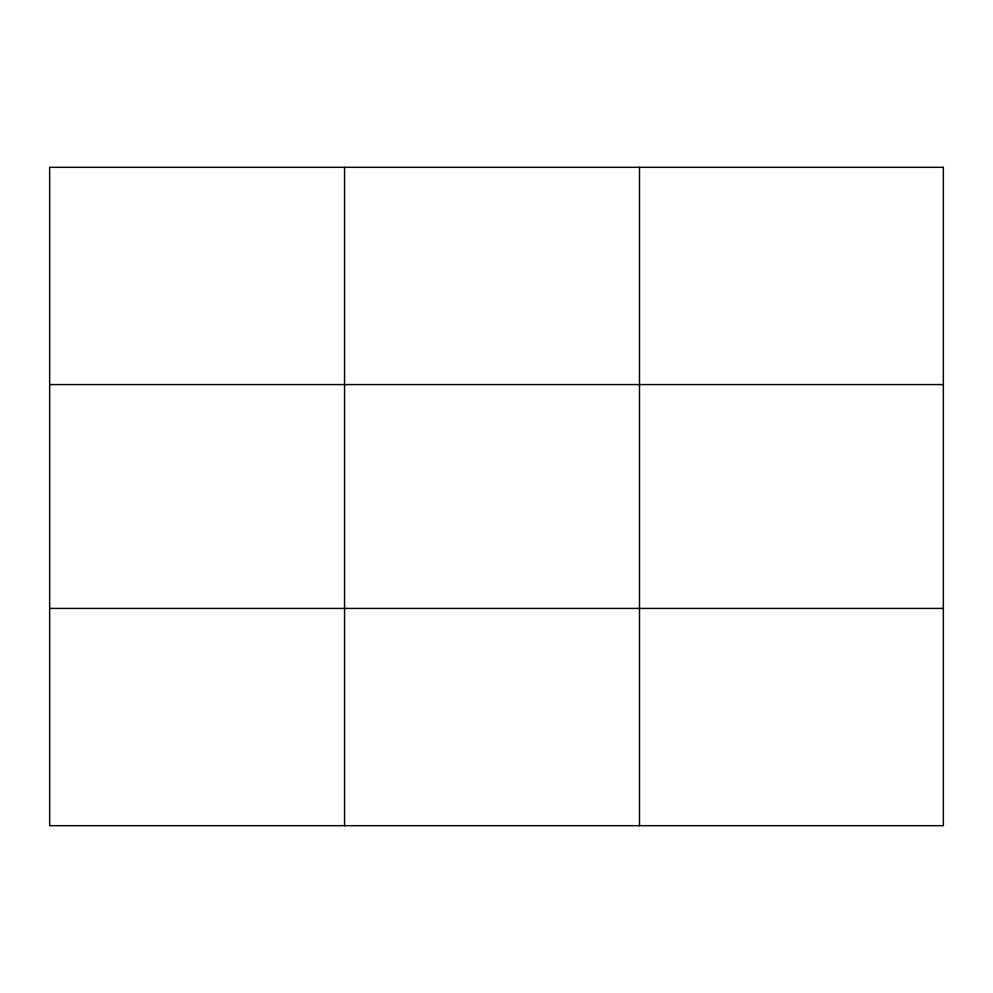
<?xml version="1.0" encoding="UTF-8"?>
<svg xmlns="http://www.w3.org/2000/svg" width="993" height="993" viewBox="0 0 993 993"><rect width="100%" height="100%" fill="white"/><g stroke="black" fill="none" stroke-linecap="round" stroke-linejoin="round"><path stroke-width="1.49" d="M344.571 825.68L344.571 167.321M639.492 825.68L639.492 167.321M49.65 384.576L943.35 384.576M49.65 608.424L943.35 608.424M943.35 167.321L943.35 825.68L49.65 825.68L49.65 167.321L943.35 167.321"/></g></svg>
